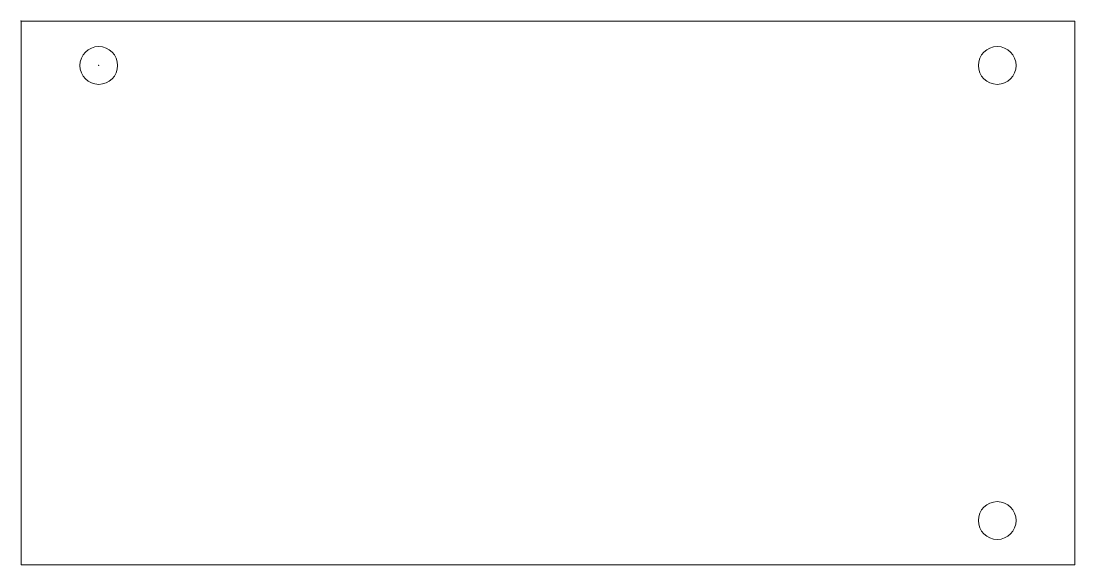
# Model space of a CAD drawing. Header units: millimetres. Extents: x 0 to 95, y -49 to 0.
import ezdxf

# ---------------------------------------------------------------- set-up
doc = ezdxf.new("R2010")
doc.units = ezdxf.units.MM
doc.layers.add('1', color=7, linetype='Continuous', true_color=0xffffff)
doc.layers.add('61', color=7, linetype='Continuous', true_color=0xffffff)

msp = doc.modelspace()

# ---------------------------------------------------------------- linework, layer by layer
at = {"layer": '1', "color": 252, "linetype": 'Continuous', "lineweight": 13}
for p, q in [((0, -49), (0, 0)), ((0, -49), (0, 0)), ((0, 0), (95, 0)), ((0, 0), (95, 0)), ((95, 0), (95, -49)), ((95, 0), (95, -49)), ((95, -49), (0, -49)), ((95, -49), (0, -49))]:
    msp.add_line(p, q, dxfattribs=at)
at = {"layer": '1', "color": 163, "linetype": 'Continuous', "lineweight": 18}
for p, q in [((0, 0), (95, 0)), ((0, -49), (0, 0)), ((95, 0), (95, -49)), ((95, -49), (0, -49))]:
    msp.add_line(p, q, dxfattribs=at)
at = {"layer": '1', "color": 252, "linetype": 'Continuous', "lineweight": 13}
for centre in [(7, -4), (7, -4), (88, -4), (88, -4), (88, -45), (88, -45)]:
    msp.add_circle(centre, 1.7, dxfattribs=at)
at = {"layer": '1', "color": 163, "linetype": 'Continuous', "lineweight": 18}
msp.add_point((7, -4), dxfattribs=at)
at = {"layer": '61', "color": 43, "linetype": 'Continuous', "lineweight": 18}
msp.add_point((0, 0), dxfattribs=at)

doc.saveas('drawing.dxf')
